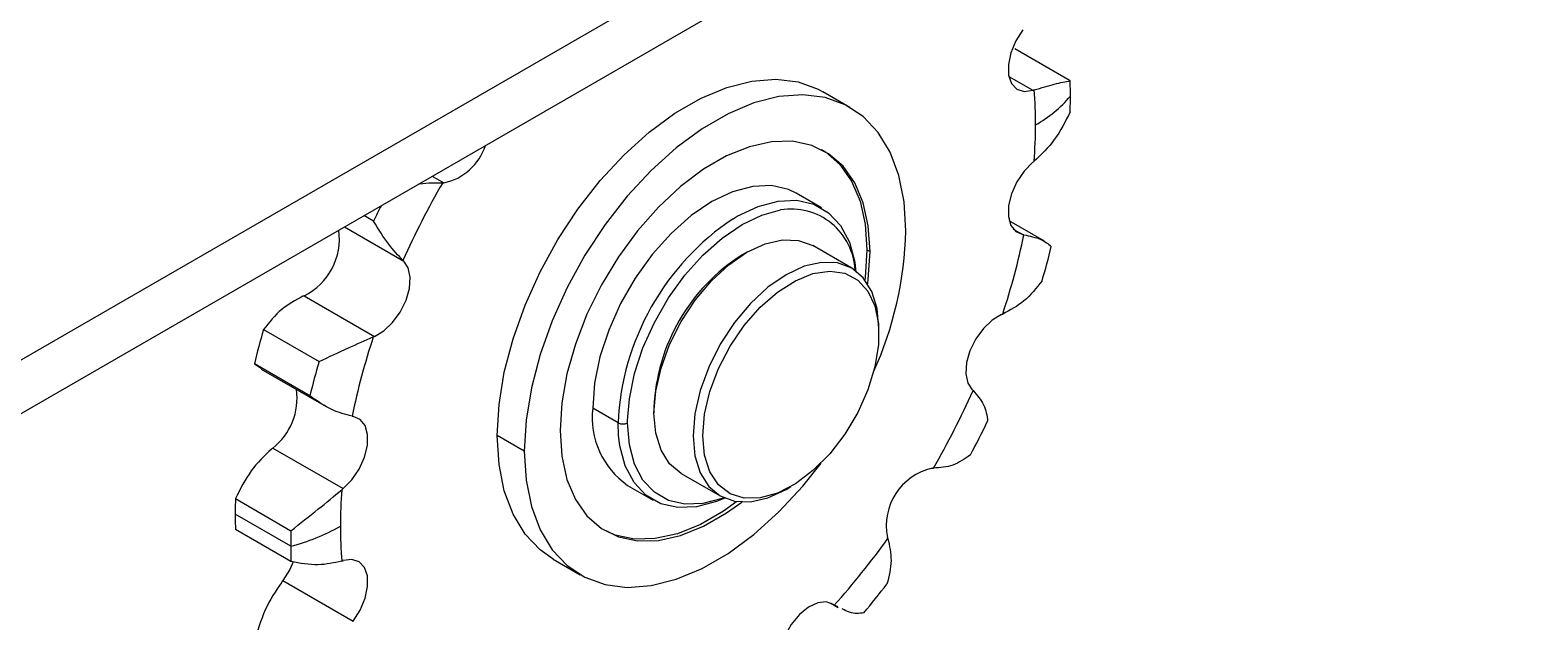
# Model space of a CAD drawing. Header units: metres. Extents: x 0 to 21025, y 0 to 14850.
# Drawn here: x 14013.4 to 14121.2, y 5911.2 to 5954 of the extents above; entities that cross this region are included whole.
import ezdxf

# ---------------------------------------------------------------- set-up
doc = ezdxf.new("R2010")
doc.units = ezdxf.units.M
doc.header["$LTSCALE"] = 25
doc.layers.add('SL4', color=4, linetype='Continuous')

msp = doc.modelspace()

# ---------------------------------------------------------------- linework, layer by layer
at = {"layer": 'SL4'}
for p, q in [((13932.06, 5883.507), (14413.903, 6161.669)), ((13932.06, 5879.618), (14417.42, 6159.811)), ((14088.815, 5950.342), (14084.794, 5952.663)), ((14084.378, 5950.655), (14086.118, 5949.651)), ((14072.858, 5948.413), (14070.9, 5949.543)), ((14042.602, 5943.433), (14043.437, 5942.951)), ((14070.807, 5941.134), (14068.969, 5942.195)), ((14038.345, 5940.179), (14037.655, 5940.577)), ((14086.953, 5938.714), (14084.399, 5940.189)), ((14036.239, 5939.759), (14040.534, 5937.28)), ((14084.682, 5939.604), (14085.383, 5939.2)), ((14065.398, 5937.929), (14065.045, 5937.725)), ((14072.99, 5936.768), (14070.161, 5938.401)), ((14074.09, 5938.099), (14074.316, 5937.969)), ((14033.32, 5934.77), (14038.419, 5931.827)), ((14074.963, 5931.999), (14074.963, 5932.407)), ((14030.378, 5932.33), (14034.398, 5930.008)), ((14033.735, 5927.521), (14029.714, 5929.842)), ((14029.714, 5929.842), (14030.228, 5929.502)), ((14030.205, 5929.464), (14034.75, 5926.84)), ((14056.063, 5925.569), (14054.224, 5926.63)), ((14058.664, 5926.672), (14058.664, 5926.264)), ((14056.103, 5924.638), (14056.063, 5925.569)), ((14056.754, 5925.569), (14056.755, 5925.732)), ((14031.041, 5923.742), (14036.139, 5920.799)), ((14049.267, 5923.509), (14047.309, 5924.639)), ((14060.637, 5921.903), (14063.466, 5920.27)), ((14056.755, 5921.038), (14058.593, 5919.977)), ((14068.229, 5920.742), (14068.582, 5920.946)), ((14028.344, 5920.075), (14032.365, 5917.754)), ((14032.348, 5916.625), (14028.327, 5918.946)), ((14032.365, 5915.514), (14028.344, 5917.835)), ((14051.357, 5915.691), (14053.316, 5914.561)), ((14031.776, 5914.139), (14036.874, 5911.196)), ((14071.42, 5912.533), (14071.998, 5912.199)), ((14071.526, 5912.489), (14071.668, 5912.407)), ((14071.981, 5912.246), (14071.73, 5912.365))]:
    msp.add_line(p, q, dxfattribs=at)
at = {"layer": 'SL4', "flags": 128}
for points in [[(14085.383, 5954.038), (14084.875, 5953.237), (14084.517, 5952.374), (14084.34, 5951.523), (14084.358, 5950.758), (14084.571, 5950.144), (14084.959, 5949.735), (14085.49, 5949.566), (14086.118, 5949.651)], [(14047.309, 5924.639), (14047.437, 5926.887), (14047.821, 5929.241), (14048.453, 5931.658), (14049.321, 5934.093), (14050.408, 5936.5), (14051.696, 5938.835), (14053.159, 5941.054), (14054.77, 5943.116), (14056.501, 5944.983), (14058.317, 5946.619), (14060.185, 5947.994), (14062.072, 5949.083), (14063.94, 5949.865), (14065.756, 5950.326), (14067.486, 5950.457), (14069.098, 5950.256), (14070.561, 5949.726), (14070.9, 5949.543)], [(14076.907, 5939.465), (14076.778, 5941.563), (14076.394, 5943.474), (14075.763, 5945.162), (14074.895, 5946.595), (14073.807, 5947.746), (14072.52, 5948.595), (14071.057, 5949.125), (14069.445, 5949.326), (14067.715, 5949.195), (14065.899, 5948.734), (14064.03, 5947.952), (14062.144, 5946.863), (14060.275, 5945.488), (14058.459, 5943.852), (14056.729, 5941.986), (14055.118, 5939.923), (14053.654, 5937.704), (14052.367, 5935.369), (14051.279, 5932.962), (14050.412, 5930.527), (14049.78, 5928.11), (14049.396, 5925.756), (14049.267, 5923.509)], [(14074.316, 5937.969), (14074.19, 5939.829), (14073.817, 5941.503), (14073.204, 5942.953), (14072.365, 5944.146), (14071.318, 5945.058), (14070.088, 5945.666), (14068.701, 5945.957), (14067.189, 5945.925), (14065.586, 5945.57), (14063.926, 5944.901), (14062.248, 5943.932), (14060.589, 5942.685), (14058.985, 5941.188), (14057.473, 5939.475), (14056.086, 5937.583), (14054.856, 5935.554), (14053.81, 5933.435), (14052.971, 5931.272), (14052.357, 5929.114), (14051.984, 5927.009), (14051.859, 5925.005)], [(14070.801, 5945.369), (14071.093, 5945.188), (14072.139, 5944.277), (14072.978, 5943.083), (14073.591, 5941.633), (14073.965, 5939.959), (14074.09, 5938.099)], [(14086.118, 5944.436), (14085.49, 5943.796), (14084.959, 5943.014), (14084.571, 5942.156), (14084.358, 5941.298), (14084.34, 5940.511), (14084.517, 5939.865), (14084.875, 5939.415), (14085.383, 5939.2)], [(14068.969, 5942.195), (14068.414, 5942.462), (14067.18, 5942.748), (14065.816, 5942.695), (14064.362, 5942.305), (14062.862, 5941.591), (14061.362, 5940.573), (14059.908, 5939.284), (14058.543, 5937.761), (14057.31, 5936.052), (14056.245, 5934.208), (14055.382, 5932.286), (14054.745, 5930.343), (14054.356, 5928.438), (14054.224, 5926.63)], [(14056.755, 5925.732), (14056.88, 5927.305), (14057.254, 5929.133), (14057.865, 5930.998), (14058.694, 5932.844), (14059.716, 5934.614), (14060.9, 5936.255), (14062.21, 5937.716), (14063.606, 5938.954), (14065.046, 5939.931), (14066.486, 5940.617), (14067.841, 5940.984)], [(14064.407, 5940.355), (14064.7, 5940.529), (14066.2, 5941.244), (14067.654, 5941.633), (14069.019, 5941.686), (14070.252, 5941.401), (14071.317, 5940.786), (14072.18, 5939.861), (14072.817, 5938.652), (14073.206, 5937.198), (14073.298, 5936.472)], [(14060.637, 5921.903), (14060.637, 5921.903), (14059.799, 5922.598), (14059.177, 5923.583), (14058.794, 5924.821), (14058.664, 5926.264), (14058.794, 5927.856), (14059.177, 5929.536), (14059.799, 5931.24), (14060.637, 5932.902), (14061.658, 5934.458), (14062.822, 5935.849), (14064.085, 5937.021), (14065.399, 5937.929), (14066.713, 5938.538), (14067.977, 5938.825), (14069.141, 5938.779), (14070.161, 5938.401)], [(14074.09, 5938.099), (14073.965, 5936.094), (14073.944, 5935.932)], [(14074.149, 5935.644), (14074.19, 5935.964), (14074.316, 5937.969)], [(14038.419, 5931.827), (14039.09, 5932.228), (14039.73, 5932.834), (14040.283, 5933.595), (14040.7, 5934.444), (14040.947, 5935.308), (14041.002, 5936.113), (14040.86, 5936.79), (14040.534, 5937.28)], [(14074.963, 5932.407), (14074.834, 5933.85), (14074.45, 5935.087), (14073.828, 5936.073), (14072.99, 5936.768), (14071.97, 5937.146), (14070.805, 5937.192), (14069.542, 5936.906), (14068.228, 5936.296), (14066.914, 5935.389), (14065.65, 5934.217), (14064.486, 5932.826), (14063.465, 5931.269), (14062.628, 5929.607), (14062.005, 5927.903), (14061.622, 5926.223), (14061.493, 5924.631)], [(14062.2, 5924.631), (14062.33, 5926.19), (14062.717, 5927.835), (14063.344, 5929.501), (14064.185, 5931.118), (14065.206, 5932.62), (14066.365, 5933.946), (14067.615, 5935.041), (14068.905, 5935.861), (14070.181, 5936.372), (14071.392, 5936.553), (14072.488, 5936.397), (14073.423, 5935.91), (14074.161, 5935.112), (14074.67, 5934.036), (14074.93, 5932.726), (14074.93, 5931.234), (14074.67, 5929.624), (14074.161, 5927.96), (14073.423, 5926.31), (14072.488, 5924.742), (14071.392, 5923.321), (14070.181, 5922.104), (14068.905, 5921.142), (14067.615, 5920.473), (14066.365, 5920.125), (14065.206, 5920.112), (14064.185, 5920.435), (14063.344, 5921.081), (14062.717, 5922.023), (14062.33, 5923.223), (14062.2, 5924.631)], [(14083.838, 5933.408), (14083.166, 5933.007), (14082.527, 5932.4), (14081.974, 5931.64), (14081.556, 5930.791), (14081.309, 5929.926), (14081.255, 5929.121), (14081.396, 5928.445), (14081.723, 5927.955)], [(14036.139, 5920.799), (14036.767, 5921.438), (14037.298, 5922.221), (14037.686, 5923.078), (14037.899, 5923.937), (14037.917, 5924.723), (14037.739, 5925.369), (14037.382, 5925.819), (14036.874, 5926.035)], [(14051.859, 5925.005), (14051.984, 5923.144), (14052.357, 5921.471), (14052.971, 5920.021), (14053.81, 5918.827), (14054.856, 5917.916), (14056.086, 5917.308), (14057.473, 5917.016), (14058.985, 5917.048), (14060.589, 5917.403), (14062.248, 5918.072), (14063.926, 5919.041), (14065.018, 5919.828)], [(14063.719, 5920.138), (14063.606, 5920.095), (14062.21, 5919.721), (14060.9, 5919.67), (14059.716, 5919.944), (14058.694, 5920.534), (14057.865, 5921.423), (14057.254, 5922.583), (14056.88, 5923.979), (14056.754, 5925.569)], [(14051.357, 5915.691), (14050.408, 5916.358), (14049.321, 5917.509), (14048.453, 5918.942), (14047.821, 5920.63), (14047.437, 5922.541), (14047.309, 5924.639)], [(14063.785, 5920.109), (14063.2, 5919.867), (14061.746, 5919.477), (14060.382, 5919.424), (14059.148, 5919.71), (14058.084, 5920.324), (14057.22, 5921.25), (14056.584, 5922.458), (14056.194, 5923.913), (14056.103, 5924.638)], [(14061.493, 5924.631), (14061.622, 5923.188), (14062.005, 5921.95), (14062.628, 5920.965), (14063.465, 5920.27), (14064.486, 5919.892), (14065.65, 5919.845), (14066.914, 5920.132), (14068.228, 5920.741), (14068.229, 5920.742)], [(14049.267, 5923.509), (14049.396, 5921.41), (14049.78, 5919.499), (14050.412, 5917.811), (14051.279, 5916.378), (14052.367, 5915.227), (14053.654, 5914.378), (14055.118, 5913.848), (14056.729, 5913.647), (14058.459, 5913.778), (14060.275, 5914.239), (14062.144, 5915.021), (14064.03, 5916.11), (14065.899, 5917.485), (14067.715, 5919.121), (14069.445, 5920.988), (14070.768, 5922.654)], [(14064.667, 5919.862), (14063.701, 5919.171), (14062.023, 5918.202), (14060.363, 5917.533), (14058.76, 5917.179), (14057.248, 5917.147), (14055.861, 5917.438), (14054.923, 5917.864)], [(14032.535, 5915.498), (14032.283, 5914.941), (14031.776, 5914.139)], [(14036.874, 5911.196), (14037.382, 5911.998), (14037.739, 5912.861), (14037.917, 5913.712), (14037.899, 5914.477), (14037.686, 5915.09), (14037.298, 5915.499), (14036.767, 5915.669), (14036.139, 5915.584)], [(14071.668, 5912.407), (14071.146, 5912.595), (14070.524, 5912.529), (14069.854, 5912.214), (14069.196, 5911.679), (14068.605, 5910.968), (14068.133, 5910.143), (14067.819, 5909.276), (14067.692, 5908.441)]]:
    msp.add_lwpolyline(points, dxfattribs=at)
at = {"layer": 'SL4'}
for centre, radius, start, end in [((14089.204, 5940.046), 10.088, 107.27975, 107.81197), ((14054.952, 5947.181), 31.355, 359.94756, 4.56954), ((14052.139, 5949.237), 36.693, 359.99249, 1.72651), ((14081.921, 5955.049), 9.033, 299.04532, 319.90875), ((14050.199, 5949.237), 38.632, 358.31738, 359.99287), ((14050.479, 5947.181), 35.827, 355.72534, 359.95411), ((14042.636, 5946.87), 4.001, 281.54883, 342.27615), ((14073.678, 5959.365), 19.433, 309.80446, 310.14824), ((14096.241, 5912.333), 61.11, 149.93061, 155.85297), ((14043.279, 5936.329), 6.623, 88.63483, 89.33941), ((14099.848, 5910.23), 68.408, 152.99039, 154.03575), ((14068.604, 5936.417), 4.631, 2.44346, 99.48733), ((14074.817, 5924.732), 18.773, 123.67712, 177.44491), ((14031.276, 5938.89), 4.599, 296.38857, 7.92423), ((14050.551, 5940.105), 26.363, 335.69041, 358.60737), ((14035.577, 5949.415), 50.921, 341.72409, 348.41288), ((14084.47, 5933.433), 5.839, 80.2347, 81.001), ((14031.871, 5951.823), 57.187, 343.77857, 346.35839), ((14044.215, 5941.248), 5.413, 226.34362, 227.14968), ((14072.366, 5926.13), 13.712, 122.26897, 177.73641), ((14037.965, 5923.849), 11.868, 113.03868, 113.51627), ((14079.194, 5944.329), 11.868, 293.03868, 293.51627), ((14085.288, 5916.354), 57.187, 163.77857, 166.35839), ((14086.68, 5915.82), 50.921, 161.72409, 168.41288), ((14043.063, 5920.906), 11.868, 113.03868, 113.51627), ((14089.309, 5914.033), 57.187, 163.77857, 166.35839), ((14028.259, 5927.339), 4.547, 307.71741, 8.21257), ((14026.016, 5952.902), 61.11, 329.93061, 335.85297), ((14078.042, 5923.987), 5.413, 46.34362, 47.14968), ((14037.787, 5931.802), 5.839, 260.2347, 261.001), ((14060.166, 5925.95), 5.98, 173.46674, 235.22108), ((14056.409, 5926.236), 0.751, 242.60967, 297.39033), ((14021.128, 5955.728), 68.635, 331.74964, 334.03393), ((14043.481, 5908.813), 19.433, 129.80446, 130.14824), ((14079.766, 5918.118), 4.272, 102.80111, 191.41526), ((14078.978, 5928.905), 6.623, 268.63483, 269.33941), ((14071.777, 5918.053), 35.827, 175.72534, 179.95411), ((14048.579, 5905.87), 19.433, 129.80446, 130.14824), ((14066.959, 5918.941), 38.632, 178.31738, 179.99287), ((14065.02, 5918.941), 36.693, 179.99249, 181.72651), ((14028.537, 5931.224), 15.089, 284.62992, 299.42742), ((14070.98, 5916.62), 38.632, 178.31738, 179.99287), ((14067.305, 5918.053), 31.355, 179.94756, 184.56954), ((14067.203, 5914.558), 8.805, 17.37575, 17.95852), ((14069.041, 5916.62), 36.693, 179.99249, 181.72651), ((14028.92, 5950.747), 57.496, 318.12136, 324.2895), ((14033.053, 5925.188), 10.088, 287.27975, 287.81197), ((14052.031, 5898.712), 25.461, 142.70567, 142.99278), ((14024.383, 5953.298), 64.576, 320.0159, 322.39496), ((14074.574, 5916.664), 5.155, 235.6701, 236.50283)]:
    msp.add_arc(centre, radius, start, end, dxfattribs=at)
for points, knots in [([(14086.207, 5949.679), (14086.724, 5949.835), (14087.789, 5950.158), (14088.466, 5950.28), (14088.815, 5950.342)], [0, 0, 0, 0, 0.48472482, 1, 1, 1, 1]), ([(14088.815, 5948.102), (14088.466, 5947.4), (14087.789, 5946.036), (14086.724, 5945.009), (14086.207, 5944.511)], [0, 0, 0, 0, 0.5152541, 1, 1, 1, 1]), ([(14041.638, 5942.876), (14041.652, 5942.878), (14042.322, 5942.964), (14042.844, 5942.958), (14043.356, 5942.952)], [0, 0, 0, 0, 0.02101476, 1, 1, 1, 1]), ([(14040.479, 5937.332), (14040.134, 5937.695), (14039.422, 5938.443), (14038.711, 5939.589), (14038.345, 5940.179)], [0, 0, 0, 0, 0.4847365, 1, 1, 1, 1]), ([(14085.46, 5939.187), (14085.893, 5939.092), (14086.787, 5938.895), (14087.221, 5938.526), (14087.444, 5938.336)], [0, 0, 0, 0, 0.484736, 1, 1, 1, 1]), ([(14086.781, 5935.848), (14086.368, 5935.328), (14085.567, 5934.317), (14084.464, 5933.731), (14083.929, 5933.447)], [0, 0, 0, 0, 0.5152562, 1, 1, 1, 1]), ([(14033.229, 5934.731), (14032.695, 5934.447), (14031.592, 5933.861), (14030.791, 5932.85), (14030.378, 5932.33)], [0, 0, 0, 0, 0.4847219, 1, 1, 1, 1]), ([(14034.398, 5930.008), (14035.126, 5930.348), (14036.537, 5931.006), (14037.743, 5931.533), (14038.328, 5931.788)], [0, 0, 0, 0, 0.5152562, 1, 1, 1, 1]), ([(14036.797, 5926.047), (14036.313, 5926.172), (14035.316, 5926.428), (14034.273, 5927.149), (14033.735, 5927.521)], [0, 0, 0, 0, 0.4847361, 1, 1, 1, 1]), ([(14081.778, 5927.903), (14082.073, 5927.569), (14082.681, 5926.88), (14082.783, 5926.086), (14082.835, 5925.677)], [0, 0, 0, 0, 0.4847365, 1, 1, 1, 1]), ([(14030.952, 5923.667), (14030.435, 5923.169), (14029.369, 5922.142), (14028.693, 5920.778), (14028.344, 5920.075)], [0, 0, 0, 0, 0.4847248, 1, 1, 1, 1]), ([(14081.588, 5923.242), (14081.18, 5922.955), (14080.387, 5922.398), (14079.386, 5922.32), (14078.901, 5922.283)], [0, 0, 0, 0, 0.51526366, 1, 1, 1, 1]), ([(14032.365, 5917.754), (14033.027, 5918.275), (14034.314, 5919.287), (14035.483, 5920.255), (14036.05, 5920.724)], [0, 0, 0, 0, 0.5152541, 1, 1, 1, 1]), ([(14075.606, 5917.187), (14075.723, 5916.657), (14075.966, 5915.563), (14075.686, 5914.461), (14075.542, 5913.893)], [0, 0, 0, 0, 0.4847353, 1, 1, 1, 1]), ([(14036.05, 5915.555), (14035.483, 5915.428), (14034.314, 5915.166), (14033.027, 5915.396), (14032.365, 5915.514)], [0, 0, 0, 0, 0.4847248, 1, 1, 1, 1]), ([(14031.699, 5914.038), (14031.265, 5913.384), (14030.371, 5912.036), (14029.938, 5910.462), (14029.714, 5909.651)], [0, 0, 0, 0, 0.4847361, 1, 1, 1, 1]), ([(14073.862, 5911.804), (14073.53, 5911.76), (14073.048, 5911.696), (14072.475, 5912.001), (14072.297, 5912.096)], [0, 0, 0, 0, 0.6884156, 1, 1, 1, 1])]:
    msp.add_open_spline(points, degree=3, knots=knots, dxfattribs=at)

doc.saveas('drawing.dxf')
